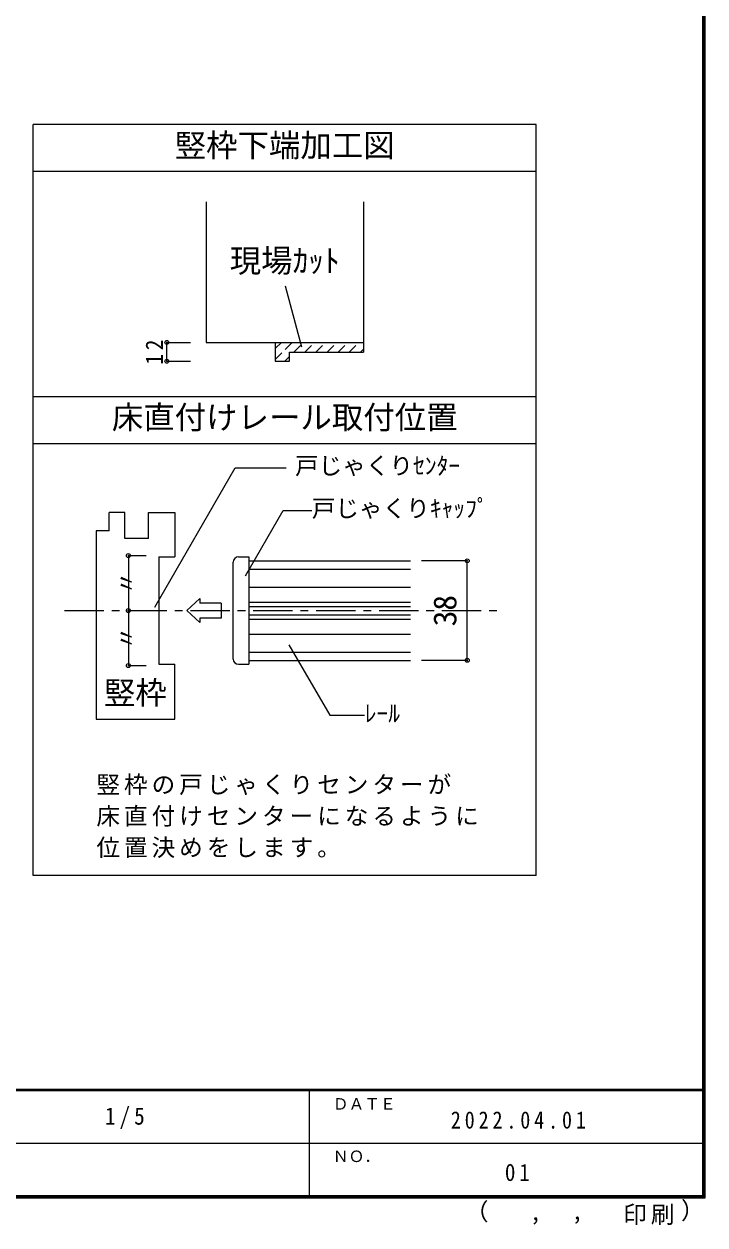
# Model space of a CAD drawing. Units: millimetres, scale not verified, with parts at other scales. Extents: x -973 to 977, y -718 to 696.
# Drawn here: x 544 to 977, y -718 to 46 of the extents above; entities that cross this region are included whole.
import ezdxf
from ezdxf.enums import TextEntityAlignment as Align

# ---------------------------------------------------------------- set-up
doc = ezdxf.new("R2010")
doc.units = ezdxf.units.MM
doc.header["$LTSCALE"] = 5
doc.header["$PDMODE"] = 32
doc.header["$PDSIZE"] = 2.5
doc.linetypes.add('CHAIN1', pattern=[8, 5, -1, 1, -1])
doc.linetypes.add('DASHED1', pattern=[1.8, 1.2, -0.6])
for name, color, linetype in [('0-4_枠', 3, 'Continuous'), ('0-A_文字', 3, 'Continuous'), ('0-B_寸法', 7, 'Continuous'), ('0-C_ハッチ', 4, 'DASHED1'), ('2-1_通り芯', 4, 'CHAIN1'), ('2-4_枠', 3, 'Continuous'), ('2-7_金物', 4, 'Continuous'), ('2-A_寸法', 7, 'Continuous'), ('2-B_ﾊｯﾁ', 4, 'Continuous'), ('F-1_枠', 6, 'Continuous'), ('F-A_文字', 7, 'Continuous')]:
    doc.layers.add(name, color=color, linetype=linetype)
doc.styles.add('ＭＳ ゴシック', font='')
doc.styles.get('ＭＳ ゴシック').set_extended_font_data('MS Gothic')

msp = doc.modelspace()

# ---------------------------------------------------------------- linework, layer by layer
at = {"layer": '0-4_枠'}
for p, q in [((759.357, -66.694), (759.357, -162.491)), ((703.357, -156.191), (703.357, -168.191)), ((712.357, -168.191), (712.357, -162.491)), ((712.357, -162.491), (759.357, -162.491)), ((703.357, -168.191), (712.357, -168.191))]:
    msp.add_line(p, q, dxfattribs=at)
msp.add_lwpolyline([(659.357, -66.694), (659.357, -156.191), (759.357, -156.191)], dxfattribs=at)
at = {"layer": '0-A_文字'}
for p, q in [((549.357, -495.5), (549.357, -17.5)), ((869.357, -17.5), (549.357, -17.5)), ((869.357, -495.5), (869.357, -17.5)), ((869.357, -47.5), (549.357, -47.5)), ((549.357, -190.604), (869.357, -190.604)), ((549.357, -220.604), (869.357, -220.604)), ((869.357, -495.5), (549.357, -495.5))]:
    msp.add_line(p, q, dxfattribs=at)
at = {"layer": '0-A_文字', "color": 7}
msp.add_line((709.606, -120.107), (720.057, -159.111), dxfattribs=at)
at = {"layer": '0-B_寸法', "color": 4}
for p, q in [((634.357, -168.191), (634.357, -156.191)), ((634.357, -156.191), (649.357, -156.191)), ((634.357, -168.191), (649.357, -168.191))]:
    msp.add_line(p, q, dxfattribs=at)
at = {"layer": '0-B_寸法'}
for p in [(634.357, -156.191), (634.357, -168.191)]:
    msp.add_point(p, dxfattribs=at)
at = {"layer": '0-C_ハッチ'}
for p, q in [((703.357, -160.036), (707.202, -156.191)), ((703.357, -167.107), (714.273, -156.191)), ((715.044, -162.491), (721.344, -156.191)), ((722.115, -162.491), (728.415, -156.191)), ((729.186, -162.491), (735.486, -156.191)), ((736.257, -162.491), (742.557, -156.191)), ((743.328, -162.491), (749.628, -156.191)), ((750.399, -162.491), (756.699, -156.191)), ((709.344, -168.191), (712.357, -165.178)), ((757.47, -162.491), (759.357, -160.605))]:
    msp.add_line(p, q, dxfattribs=at)
at = {"layer": '2-1_通り芯'}
msp.add_line((569.357, -326.862), (849.357, -326.862), dxfattribs=at)
at = {"layer": '2-4_枠'}
for p, q in [((597.69, -276.028), (597.69, -264.362)), ((607.69, -264.362), (597.69, -264.362)), ((607.69, -281.028), (607.69, -264.362)), ((622.69, -281.028), (622.69, -264.362)), ((597.69, -276.028), (589.357, -276.028)), ((589.357, -276.028), (589.357, -396.028)), ((622.69, -281.028), (607.69, -281.028)), ((629.357, -292.695), (639.357, -292.695)), ((639.357, -396.028), (639.357, -361.028)), ((589.357, -396.028), (639.357, -396.028))]:
    msp.add_line(p, q, dxfattribs=at)
for points in [[(622.69, -264.362), (639.357, -264.362), (639.357, -292.695)], [(629.357, -292.695), (629.357, -361.028), (639.357, -361.028)]]:
    msp.add_lwpolyline(points, dxfattribs=at)
at = {"layer": '2-7_金物'}
for p, q in [((676.559, -357.695), (676.559, -296.028)), ((679.892, -292.695), (686.559, -292.695)), ((686.559, -292.695), (686.559, -361.028)), ((686.559, -300.414), (789.324, -300.414)), ((686.559, -311.862), (789.324, -311.862)), ((647.044, -326.862), (655.327, -319.269)), ((655.327, -319.269), (655.327, -322.03)), ((647.044, -326.862), (655.327, -334.454)), ((668.901, -322.03), (655.327, -322.03)), ((668.901, -322.03), (668.901, -331.693)), ((686.559, -321.481), (789.324, -321.481)), ((655.327, -331.693), (655.327, -334.454)), ((668.901, -331.693), (655.327, -331.693)), ((686.559, -332.243), (789.324, -332.243)), ((686.559, -341.862), (789.324, -341.862)), ((686.559, -353.309), (789.324, -353.309)), ((679.892, -361.028), (686.559, -361.028))]:
    msp.add_line(p, q, dxfattribs=at)
at = {"layer": '2-7_金物', "color": 7}
for p, q in [((686.559, -295.195), (686.559, -358.528)), ((686.559, -295.195), (789.324, -295.195)), ((686.559, -324.195), (789.324, -324.195)), ((686.559, -329.528), (789.324, -329.528)), ((686.559, -358.528), (789.324, -358.528))]:
    msp.add_line(p, q, dxfattribs=at)
at = {"layer": '2-7_金物'}
for centre, start, end in [((679.892, -296.028), 90, 180), ((679.892, -357.695), 180, 270)]:
    msp.add_arc(centre, 3.333, start, end, dxfattribs=at)
at = {"layer": '2-A_寸法'}
for p, q in [((626.658, -324.727), (677.907, -235.961)), ((677.907, -235.961), (710.252, -235.961)), ((684.376, -304.839), (708.462, -263.121)), ((708.462, -263.121), (726.594, -263.121)), ((712.054, -348.633), (737.961, -393.506)), ((737.961, -393.506), (760.196, -393.506))]:
    msp.add_line(p, q, dxfattribs=at)
msp.add_point((609.914, -326.862), dxfattribs=at)
at = {"layer": '2-B_ﾊｯﾁ'}
for p, q in [((609.914, -291.862), (621.303, -291.862)), ((609.914, -291.862), (609.914, -361.862)), ((825.458, -295.195), (796.393, -295.195)), ((825.458, -358.528), (825.458, -295.195)), ((825.458, -358.528), (796.393, -358.528)), ((609.914, -361.862), (621.303, -361.862))]:
    msp.add_line(p, q, dxfattribs=at)
at = {"layer": '2-B_ﾊｯﾁ', "color": 7}
for p in [(609.914, -291.862), (825.458, -295.195), (825.458, -358.528), (609.914, -361.862)]:
    msp.add_point(p, dxfattribs=at)
at = {"layer": 'F-1_枠'}
for p, q in [((974.986, 695.833), (974.986, -700.833)), ((975.82, 695.833), (975.82, -700.833)), ((976.653, 695.833), (976.653, -700.833)), ((976.653, -631.667), (-973.347, -631.667)), ((976.653, -632.5), (-973.347, -632.5)), ((724.986, -632.5), (724.986, -699.167)), ((1.653, -665.833), (974.986, -665.834)), ((976.653, -699.167), (-973.347, -699.167)), ((976.653, -700), (-973.347, -700)), ((976.653, -700.833), (-973.347, -700.833))]:
    msp.add_line(p, q, dxfattribs=at)

# ---------------------------------------------------------------- texts
at = {"layer": '0-A_文字', "color": 7, "style": 'ＭＳ ゴシック'}
for s, p in [('竪枠下端加工図', (639.357, -42.5)), ('現場ｶｯﾄ', (674.357, -115.934)), ('床直付けレール取付位置', (599.357, -215.604))]:
    msp.add_text(s, height=14.66, dxfattribs=at).set_placement(p, align=Align.BOTTOM_LEFT)
at = {"layer": '0-B_寸法', "insert": (631.857, -170.316), "char_height": 11, "attachment_point": 7, "rotation": 90, "style": 'ＭＳ ゴシック'}
msp.add_mtext('\\T1.36;\\W0.9;12', dxfattribs=at)
at = {"layer": '2-A_寸法', "style": 'ＭＳ ゴシック'}
for s, height, p in [('戸じゃくりｾﾝﾀｰ', 11, (715.954, -243.461)), ('戸じゃくりｷｬｯﾌﾟ', 11, (726.594, -270.621)), ('竪枠', 14.66, (594.357, -390.874)), ('ﾚｰﾙ', 11, (760.196, -401.006))]:
    msp.add_text(s, height=height, dxfattribs=at).set_placement(p, align=Align.BOTTOM_LEFT)
for p in [(617.414, -316.862), (617.414, -351.862)]:
    msp.add_text('〃', height=11, rotation=90, dxfattribs=at).set_placement(p, align=Align.BOTTOM_LEFT)
at = {"layer": '2-A_寸法', "char_height": 11, "attachment_point": 7, "style": 'ＭＳ ゴシック'}
for s, insert in [('\\T1.17;竪枠の戸じゃくりセンターが', (589.571, -444.308)), ('\\T1.17;床直付けセンターになるように', (589.571, -464.308)), ('\\T1.17;位置決めをします。', (589.571, -484.308))]:
    msp.add_mtext(s, dxfattribs=dict(at, insert=insert))
at = {"layer": '2-B_ﾊｯﾁ', "color": 7, "style": 'ＭＳ ゴシック'}
msp.add_text('38', height=14.66, rotation=90, dxfattribs=at).set_placement((822.958, -336.862), align=Align.BOTTOM_LEFT)
at = {"layer": 'F-A_文字', "style": 'ＭＳ ゴシック'}
for s, height, p in [('ＤＡＴＥ', 7.331, (739.986, -646.667)), ('ＮＯ．', 7.331, (739.986, -680.001)), ('（', 11, (823.992, -718.052)), ('）', 11, (961.387, -717.355)), (',', 11, (865.199, -718.052)), (',', 11, (891.686, -717.588))]:
    msp.add_text(s, height=height, dxfattribs=at).set_placement(p, align=Align.BOTTOM_LEFT)
at = {"layer": 'F-A_文字', "char_height": 11, "attachment_point": 7, "style": 'ＭＳ ゴシック'}
for s, insert in [('\\T1.38;\\W0.9;1/5', (594.986, -656.667)), ('\\T1.39;\\W0.85;2022.04.01', (814.986, -656.667)), ('\\T1.36;\\W0.9;01', (849.361, -690.001)), ('\\T1.17;印刷', (924.678, -717.82))]:
    msp.add_mtext(s, dxfattribs=dict(at, insert=insert))

doc.saveas('drawing.dxf')
